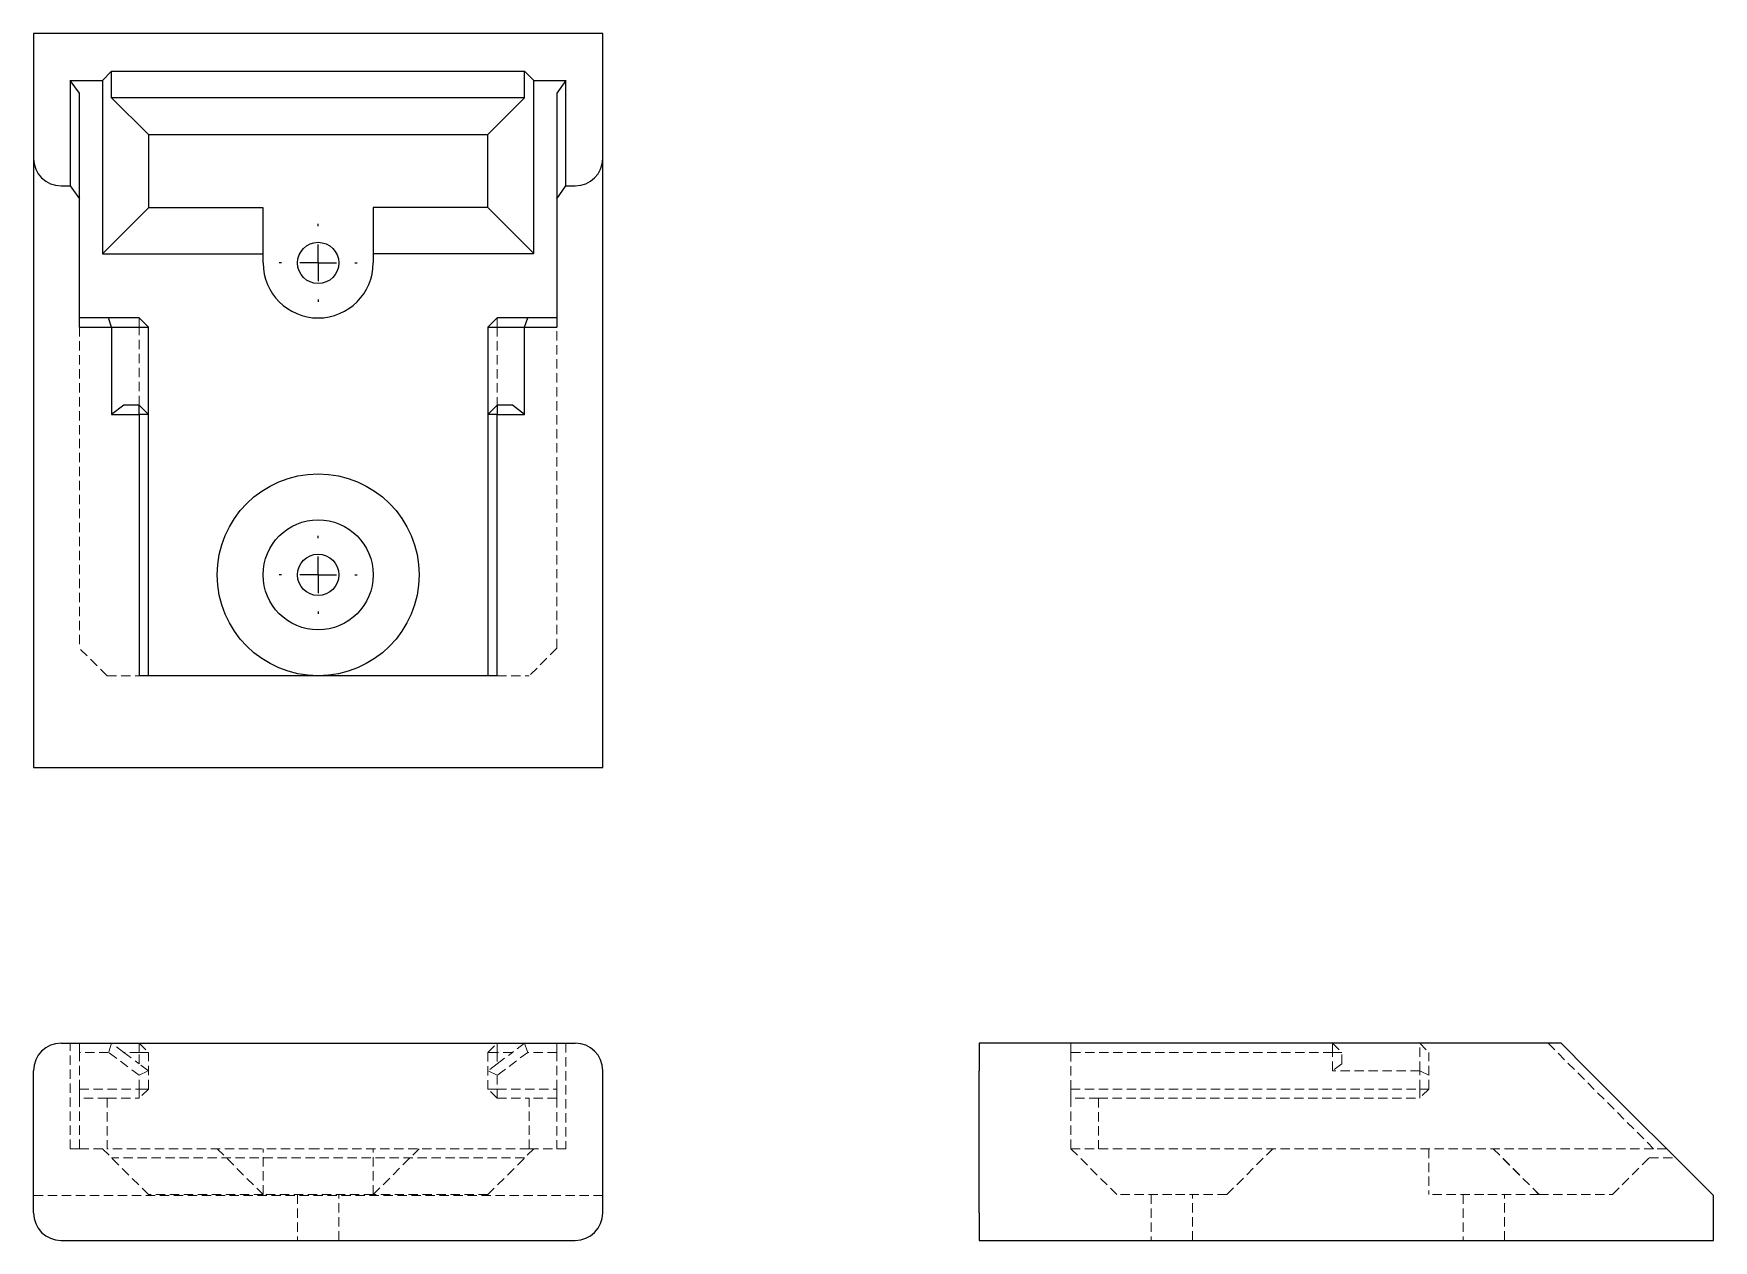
# Model space of a CAD drawing. Header units: millimetres. Extents: x 44 to 273, y 44 to 208.
import ezdxf

# ---------------------------------------------------------------- set-up
doc = ezdxf.new("R2010")
doc.units = ezdxf.units.MM
doc.linetypes.add('HIDDEN', pattern=[1.905, 1.27, -0.635])
doc.layers.add('10', color=7, linetype='Continuous')

# ---------------------------------------------------------------- blocks, each defined once
blk = doc.blocks.new('SW_CENTERMARKSYMBOL_0')
at = {"layer": '10', "color": 0}
for p, q in [((0, 5), (0, 5.3125)), ((0, 0), (0, 2.5)), ((-5, 0), (-5.3125, 0)), ((0, 0), (-2.5, 0)), ((0, 0), (0, -2.5)), ((0, 0), (2.5, 0)), ((5, 0), (5.3125, 0)), ((0, -5), (0, -5.3125))]:
    blk.add_line(p, q, dxfattribs=at)
blk = doc.blocks.new('SW_CENTERMARKSYMBOL_1')
at = {"layer": '10', "color": 0}
for p, q in [((0, 5), (0, 5.3125)), ((0, 0), (0, 2.5)), ((-5, 0), (-5.3125, 0)), ((0, 0), (-2.5, 0)), ((0, 0), (0, -2.5)), ((0, 0), (2.5, 0)), ((5, 0), (5.3125, 0)), ((0, -5), (0, -5.3125))]:
    blk.add_line(p, q, dxfattribs=at)

msp = doc.modelspace()

# ---------------------------------------------------------------- linework, layer by layer
at = {"color": 7, "linetype": 'Continuous', "lineweight": 25}
for p, q in [((44.25, 208), (44.25, 191)), ((121.75, 208), (44.25, 208)), ((121.75, 191), (121.75, 208)), ((49.25, 201.62), (53.62, 201.62)), ((49.25, 201.62), (49.25, 187.25)), ((50.5, 199.86), (49.25, 201.62)), ((53.62, 201.62), (54.88, 202.88)), ((53.62, 201.62), (53.62, 178)), ((54.88, 202.88), (111.12, 202.88)), ((54.88, 199.25), (54.88, 202.88)), ((111.12, 202.88), (112.38, 201.62)), ((111.12, 199.25), (111.12, 202.88)), ((112.38, 201.62), (116.75, 201.62)), ((112.38, 178.03), (112.38, 201.62)), ((116.75, 201.62), (115.5, 199.86)), ((116.75, 187.25), (116.75, 201.62)), ((50.5, 185.48), (50.5, 199.86)), ((54.88, 199.25), (59.88, 194.25)), ((111.12, 199.25), (54.88, 199.25)), ((106.12, 194.25), (111.12, 199.25)), ((115.5, 199.86), (115.5, 185.48)), ((59.88, 194.25), (59.88, 184.25)), ((59.88, 194.25), (106.12, 194.25)), ((106.12, 184.28), (106.12, 194.25)), ((44.25, 191), (44.25, 108)), ((121.75, 108), (121.75, 191)), ((48, 187.25), (49.25, 187.25)), ((49.25, 187.25), (50.5, 185.48)), ((50.5, 168), (50.5, 185.48)), ((115.5, 185.48), (116.75, 187.25)), ((115.5, 185.48), (115.5, 168)), ((116.75, 187.25), (118, 187.25)), ((53.62, 178), (59.88, 184.25)), ((75.5, 184.25), (59.88, 184.25)), ((75.5, 178), (75.5, 184.25)), ((90.5, 184.28), (90.5, 178.03)), ((106.12, 184.28), (90.5, 184.28)), ((112.38, 178.03), (106.12, 184.28)), ((53.62, 178), (75.5, 178)), ((75.5, 176.75), (75.5, 178)), ((90.5, 178.03), (90.5, 176.75)), ((90.5, 178.03), (112.38, 178.03)), ((54.46, 169.25), (50.5, 169.25)), ((50.5, 168), (54.88, 168)), ((54.88, 168), (54.46, 169.25)), ((58.62, 169.25), (54.46, 169.25)), ((54.88, 168), (54.88, 156.12)), ((54.88, 168), (59.88, 168)), ((58.62, 169.25), (59.88, 168)), ((59.88, 156.12), (59.88, 168)), ((107.38, 169.25), (106.12, 168)), ((106.12, 168), (111.12, 168)), ((106.12, 168), (106.12, 156.12)), ((111.54, 169.25), (107.38, 169.25)), ((111.12, 168), (111.54, 169.25)), ((111.12, 156.12), (111.12, 168)), ((111.12, 168), (115.5, 168)), ((115.5, 169.25), (111.54, 169.25)), ((56.54, 157.38), (54.88, 156.12)), ((54.88, 156.12), (58.62, 156.12)), ((58.62, 157.38), (56.54, 157.38)), ((58.62, 156.12), (58.62, 157.38)), ((58.62, 157.38), (59.88, 156.12)), ((58.62, 156.12), (58.62, 120.5)), ((59.88, 156.12), (58.62, 156.12)), ((59.88, 120.5), (59.88, 156.12)), ((106.12, 156.12), (107.38, 157.38)), ((107.38, 156.12), (106.12, 156.12)), ((106.12, 156.12), (106.12, 120.5)), ((107.38, 157.38), (107.38, 156.12)), ((109.46, 157.38), (107.38, 157.38)), ((107.38, 120.5), (107.38, 156.12)), ((107.38, 156.12), (111.12, 156.12)), ((111.12, 156.12), (109.46, 157.38)), ((107.38, 120.5), (58.62, 120.5)), ((44.25, 108), (48, 108)), ((48, 108), (118, 108)), ((118, 108), (121.75, 108)), ((48, 70.44), (118, 70.44)), ((173, 70.44), (173, 66.69)), ((252.25, 70.44), (173, 70.44)), ((256, 66.69), (252.25, 70.44)), ((44.25, 47.31), (44.25, 66.69)), ((121.75, 47.31), (121.75, 66.69)), ((173, 47.31), (173, 66.69)), ((256, 66.69), (273, 49.69)), ((273, 47.31), (273, 49.69)), ((173, 47.31), (173, 43.56)), ((273, 43.56), (273, 47.31)), ((48, 43.56), (118, 43.56)), ((173, 43.56), (273, 43.56))]:
    msp.add_line(p, q, dxfattribs=at)
at = {"color": 7, "linetype": 'HIDDEN', "lineweight": 18}
for p, q in [((50.5, 168), (50.5, 124.25)), ((58.62, 169.25), (58.62, 168)), ((58.62, 157.38), (58.62, 168)), ((107.38, 168), (107.38, 169.25)), ((107.38, 168), (107.38, 157.38)), ((115.5, 124.25), (115.5, 168)), ((54.25, 120.5), (50.5, 124.25)), ((115.5, 124.25), (111.75, 120.5)), ((54.25, 120.5), (58.62, 120.5)), ((107.38, 120.5), (111.75, 120.5)), ((49.25, 56.06), (49.25, 70.44)), ((50.5, 69.19), (50.5, 70.44)), ((54.46, 69.19), (50.5, 69.19)), ((50.5, 64.19), (50.5, 69.19)), ((54.88, 70.44), (54.46, 69.19)), ((58.62, 66.06), (54.46, 69.19)), ((56.54, 69.19), (54.88, 70.44)), ((58.62, 69.19), (56.54, 69.19)), ((56.54, 69.19), (58.62, 67.62)), ((58.62, 70.44), (59.88, 69.19)), ((58.62, 70.44), (58.62, 69.19)), ((58.62, 69.19), (59.88, 69.19)), ((58.62, 67.62), (58.62, 69.19)), ((59.88, 64.19), (59.88, 69.19)), ((106.12, 69.19), (107.38, 70.44)), ((106.12, 69.19), (106.12, 64.19)), ((106.12, 69.19), (107.38, 69.19)), ((107.38, 69.19), (107.38, 70.44)), ((107.38, 67.62), (109.46, 69.19)), ((109.46, 69.19), (107.38, 69.19)), ((107.38, 69.19), (107.38, 67.62)), ((111.54, 69.19), (107.38, 66.06)), ((111.12, 70.44), (109.46, 69.19)), ((111.12, 70.44), (111.54, 69.19)), ((115.5, 69.19), (111.54, 69.19)), ((115.5, 70.44), (115.5, 69.19)), ((115.5, 64.19), (115.5, 69.19)), ((116.75, 70.44), (116.75, 56.06)), ((185.5, 69.19), (185.5, 70.44)), ((221.12, 69.19), (185.5, 69.19)), ((185.5, 69.19), (185.5, 64.19)), ((221.12, 70.44), (222.38, 69.19)), ((221.12, 70.44), (221.12, 69.19)), ((221.12, 69.19), (222.38, 69.19)), ((221.12, 66.69), (221.12, 69.19)), ((222.38, 67.62), (222.38, 69.19)), ((233, 70.44), (234.25, 69.19)), ((233, 66.69), (233, 70.44)), ((234.25, 64.19), (234.25, 69.19)), ((264.86, 56.06), (250.48, 70.44)), ((59.88, 66.69), (58.62, 67.62)), ((58.62, 66.06), (59.88, 66.69)), ((107.38, 67.62), (106.12, 66.69)), ((107.38, 66.06), (106.12, 66.69)), ((222.38, 67.62), (221.12, 66.69)), ((233, 66.69), (221.12, 66.69)), ((234.25, 66.06), (233, 66.69)), ((233, 64.19), (233, 66.69)), ((50.5, 62.94), (50.5, 64.19)), ((50.5, 64.19), (58.62, 64.19)), ((58.62, 64.19), (58.62, 66.06)), ((59.88, 64.19), (58.62, 62.94)), ((58.62, 64.19), (58.62, 62.94)), ((59.88, 64.19), (58.62, 64.19)), ((107.38, 62.94), (106.12, 64.19)), ((107.38, 64.19), (106.12, 64.19)), ((107.38, 66.06), (107.38, 64.19)), ((107.38, 62.94), (107.38, 64.19)), ((107.38, 64.19), (115.5, 64.19)), ((115.5, 64.19), (115.5, 62.94)), ((185.5, 62.94), (185.5, 64.19)), ((185.5, 64.19), (233, 64.19)), ((234.25, 64.19), (233, 62.94)), ((234.25, 64.19), (233, 64.19)), ((233, 64.19), (233, 62.94)), ((54.25, 62.94), (50.5, 62.94)), ((50.5, 56.06), (50.5, 62.94)), ((54.25, 62.94), (54.25, 56.06)), ((54.25, 62.94), (58.62, 62.94)), ((107.38, 62.94), (111.75, 62.94)), ((111.75, 56.06), (111.75, 62.94)), ((115.5, 62.94), (111.75, 62.94)), ((115.5, 62.94), (115.5, 56.06)), ((189.25, 62.94), (185.5, 62.94)), ((185.5, 56.06), (185.5, 62.94)), ((189.25, 62.94), (233, 62.94)), ((189.25, 62.94), (189.25, 56.06)), ((50.5, 56.06), (49.25, 56.06)), ((50.5, 56.06), (54.25, 56.06)), ((53.62, 56.06), (59.88, 49.81)), ((83, 56.06), (54.25, 56.06)), ((69.25, 56.06), (75.5, 49.81)), ((75.5, 49.81), (75.5, 56.06)), ((111.75, 56.06), (83, 56.06)), ((90.5, 49.81), (90.5, 56.06)), ((90.5, 49.81), (96.75, 56.06)), ((112.38, 56.06), (106.12, 49.81)), ((111.75, 56.06), (115.5, 56.06)), ((116.75, 56.06), (115.5, 56.06)), ((185.5, 56.06), (189.25, 56.06)), ((185.5, 56.06), (191.75, 49.81)), ((264.86, 56.06), (189.25, 56.06)), ((206.75, 49.81), (213, 56.06)), ((234.25, 56.06), (234.25, 49.81)), ((243, 56.06), (249.25, 49.81)), ((243.03, 56.06), (249.28, 49.81)), ((266.62, 56.06), (264.86, 56.06)), ((111.12, 54.81), (54.88, 54.81)), ((259.25, 49.81), (264.25, 54.81)), ((264.25, 54.81), (267.88, 54.81)), ((121.75, 49.69), (44.25, 49.69)), ((75.5, 49.81), (59.88, 49.81)), ((90.5, 49.81), (75.5, 49.81)), ((80.19, 49.81), (80.19, 43.56)), ((85.81, 43.56), (85.81, 49.81)), ((106.12, 49.81), (90.5, 49.81)), ((199.25, 49.81), (191.75, 49.81)), ((196.44, 49.81), (196.44, 43.56)), ((206.75, 49.81), (199.25, 49.81)), ((202.06, 43.56), (202.06, 49.81)), ((241.75, 49.81), (234.25, 49.81)), ((238.94, 49.81), (238.94, 43.56)), ((249.28, 49.81), (241.75, 49.81)), ((244.56, 43.56), (244.56, 49.81)), ((249.28, 49.81), (259.25, 49.81))]:
    msp.add_line(p, q, dxfattribs=at)
at = {"color": 7, "linetype": 'Continuous', "lineweight": 25}
for centre, radius in [((83, 176.75), 2.81), ((83, 134.25), 13.75), ((83, 134.25), 7.5), ((83, 134.25), 2.81)]:
    msp.add_circle(centre, radius, dxfattribs=at)
for centre, radius, start, end in [((48, 191), 3.75, 180, 270), ((118, 191), 3.75, 270, 0), ((83, 176.75), 7.5, 180, 360), ((48, 66.69), 3.75, 90, 180), ((118, 66.69), 3.75, 0, 90), ((48, 47.31), 3.75, 180, 270), ((118, 47.31), 3.75, 270, 0)]:
    msp.add_arc(centre, radius, start, end, dxfattribs=at)

# ---------------------------------------------------------------- block references
at = {"layer": '10'}
for name, p in [('SW_CENTERMARKSYMBOL_0', (83, 176.75)), ('SW_CENTERMARKSYMBOL_1', (83, 134.25))]:
    msp.add_blockref(name, p, dxfattribs=at)

doc.saveas('drawing.dxf')
